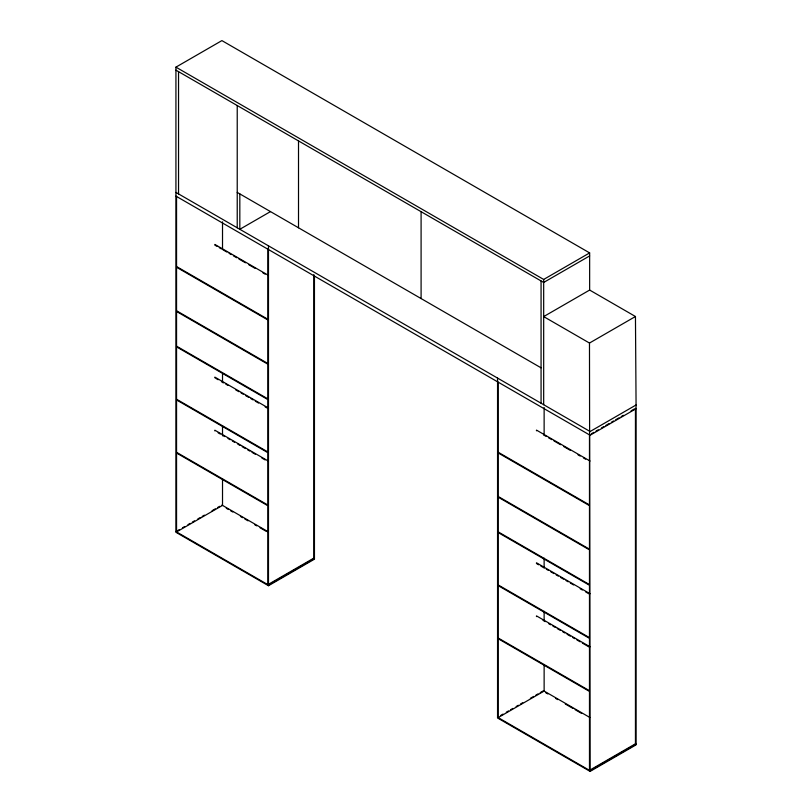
<?xml version="1.0" encoding="UTF-8"?>
<svg xmlns="http://www.w3.org/2000/svg" width="812" height="812" viewBox="0 0 812 812"><rect width="100%" height="100%" fill="white"/><g stroke="black" fill="none" stroke-linecap="round" stroke-linejoin="round"><path stroke-width="1.22" d="M314.447 276.181L314.447 559.174L268.478 585.716L175.93 532.286L175.93 67.142L221.899 40.6L589.644 252.908L589.644 290.057L543.675 316.599L589.482 343.05L590.101 771.4L636.07 744.858L636.07 404.985L635.451 316.507L589.644 290.057M270.477 211.597L239.824 229.288L239.824 193.906M175.93 67.142L543.675 279.45L589.644 252.908M589.644 255.922L543.675 282.454L175.93 70.147M179.219 529.678L175.93 531.576L268.478 585.005L314.447 558.473L313.838 558.118L267.869 584.65L267.869 249.203M182.497 527.79L184.689 526.521M187.978 524.623L190.16 523.364M192.353 522.096L194.535 520.837M197.823 518.939L200.016 517.67M202.198 516.412L204.391 515.143M212.054 510.728L215.332 508.83M217.525 507.561L219.717 506.302M589.482 343.05L635.451 316.507M636.07 404.985L590.101 431.517L175.93 192.403M591.674 433.618L593.866 432.349M596.049 431.091L598.241 429.822M601.53 427.934L603.712 426.665M605.904 425.407L609.183 423.509M611.375 422.24L613.567 420.981M615.75 419.713L619.038 417.825M621.221 416.556L623.413 415.297M631.076 410.872L634.355 408.974M500.831 715.362L503.024 714.103M506.302 712.205L508.495 710.947M510.687 709.678L512.869 708.419M516.158 706.521L518.35 705.252M520.533 703.994L522.725 702.725M530.388 698.3L533.667 696.412M535.859 695.143L538.041 693.884M540.234 692.616L543.522 690.718L589.796 717.443M497.553 717.26L590.101 770.689L636.07 744.157L635.451 743.802L589.482 770.334L589.482 434.877M237.226 192.403L541.066 367.826M175.93 196.118L590.101 435.232L636.07 408.7L635.451 408.345L635.451 743.802M268.407 275.339L214.855 244.422L214.855 245.133L217.037 246.391M590.019 461.023L536.468 430.106L536.468 430.817M219.22 247.65L221.412 248.919M223.594 250.177L226.873 252.065M229.065 253.334L231.247 254.592M233.43 255.851L236.708 257.749M238.901 259.008L245.457 262.794M248.736 264.692L255.293 268.478M262.936 272.893L265.128 274.151M544.121 435.232L546.303 436.491M548.496 437.749L551.774 439.647M553.957 440.906L560.513 444.692M563.792 446.59L570.349 450.376M578.002 454.791L580.184 456.05M583.463 457.948L585.645 459.206M176.549 266.539L268.407 319.573M498.162 452.223L588.873 504.587L588.873 505.297L498.162 452.934M176.549 267.25L267.26 319.613L267.26 318.903M176.549 310.773L267.26 363.137L267.26 363.847L176.549 311.473M498.162 496.457L588.873 548.821L588.873 549.531L498.162 497.157M176.549 346.156L267.26 398.53L267.26 399.23L176.549 346.866M498.162 531.84L588.873 584.214L588.873 584.914L498.162 532.55M268.407 408.04L214.855 377.123L214.855 377.824M590.019 593.724L536.468 562.797L536.468 563.508L538.66 564.776M215.941 378.453L218.134 379.722M221.412 381.61L223.594 382.878M225.787 384.137L227.969 385.395M235.622 389.811L238.901 391.709M241.083 392.967L243.265 394.226M245.457 395.495L248.736 397.383M250.918 398.651L253.1 399.91M255.293 401.169L258.571 403.067M265.128 406.853L267.31 408.111M540.843 566.035L543.025 567.294M546.303 569.192L548.496 570.45M550.678 571.709L553.957 573.607M556.139 574.866L558.331 576.124M560.513 577.393L563.792 579.281M565.974 580.55L568.167 581.808M570.349 583.067L573.627 584.965M580.184 588.751L582.366 590.009M585.645 591.907L588.923 593.795M176.549 399.23L267.26 451.604L267.26 452.314L176.549 399.94M498.162 584.914L588.873 637.288L588.873 637.999L498.162 585.625M268.407 461.114L214.855 430.198L214.855 430.908M590.019 646.799L536.468 615.882L536.468 616.592M218.134 432.796L220.316 434.055M222.498 435.323L224.691 436.582M227.969 438.48L230.151 439.739M232.344 440.997L234.526 442.266M237.804 444.154L239.987 445.412M242.179 446.681L245.457 448.569M247.64 449.838L249.822 451.096M252.014 452.355L255.293 454.253M261.85 458.039L265.128 459.927M543.025 620.378L545.217 621.637M548.496 623.525L550.678 624.793M552.86 626.052L555.053 627.311M557.235 628.579L560.513 630.467M562.696 631.736L564.888 632.995M567.07 634.253L570.349 636.151M572.531 637.41L574.723 638.668M576.906 639.937L580.184 641.825M582.366 643.094L588.923 646.88M176.549 452.314L267.26 504.678L267.26 505.389L176.549 453.025M498.162 637.999L588.873 690.362L588.873 691.073L498.162 638.709M221.899 505.034L268.173 531.758M226.254 508.261L228.436 509.52M230.608 510.778L232.79 512.027M240.413 516.432L242.585 517.691M244.767 518.949L248.036 520.837M254.562 524.603L256.744 525.861M260.013 527.749L266.539 531.515M545.694 692.687L547.877 693.945M555.499 698.34L557.671 699.599M565.294 704.004L572.917 708.399M575.089 709.658L581.625 713.433M590.101 771.4L497.553 717.97L497.553 378.087M544.131 407.522L544.131 435.364M544.131 558.159L544.131 568.288M544.131 611.324L544.131 620.185M544.131 664.49L544.131 691.073L498.162 717.615L498.162 382.158M543.675 279.45L543.675 404.711M541.066 280.952L541.066 403.209M421.093 211.688L421.093 298.562M313.838 274.557L313.838 558.118M298.512 140.912L298.512 227.786M268.478 245.833L268.478 585.716M237.226 105.53L237.226 227.786M222.518 221.838L222.518 249.69M222.518 373.743L222.518 382.604M222.518 425.64L222.518 435.77M222.518 478.806L222.518 505.389L176.549 531.931L176.549 196.474M178.538 71.649L178.538 193.906"/></g></svg>
